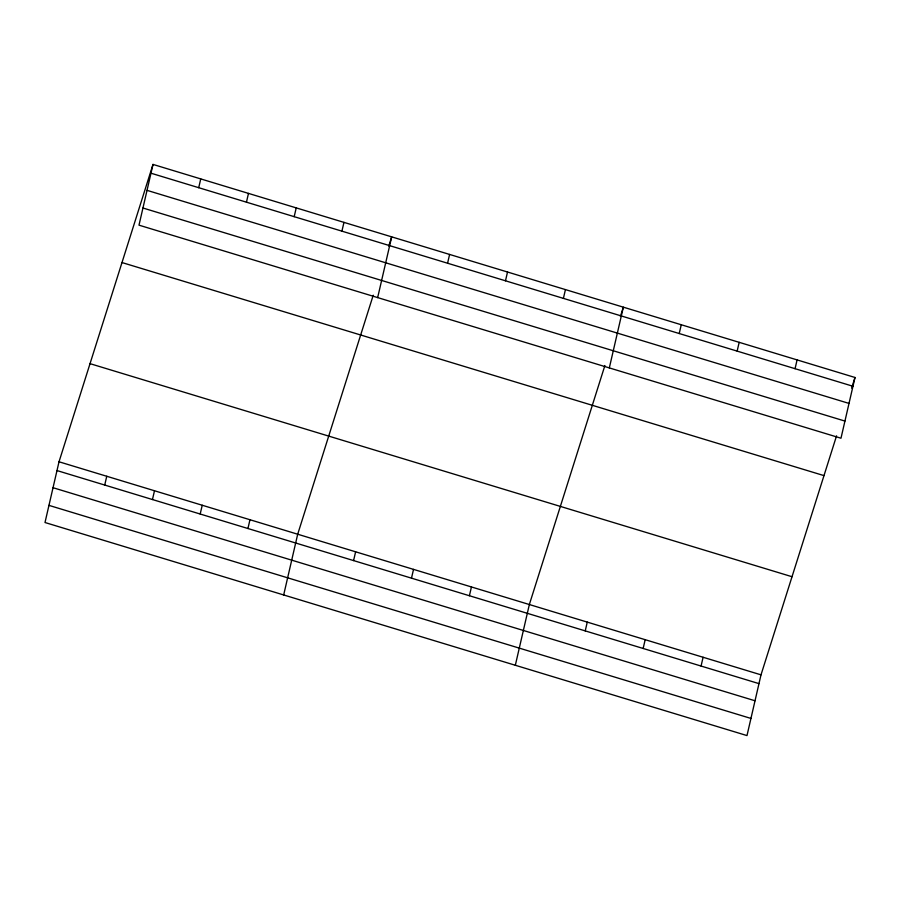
<?xml version="1.0" encoding="UTF-8"?>
<svg xmlns="http://www.w3.org/2000/svg" width="900" height="900" viewBox="0 0 900 900"><rect width="100%" height="100%" fill="white"/><g stroke="black" fill="none" stroke-linecap="round" stroke-linejoin="round"><path stroke-width="1.35" d="M153.011 164.419L138.994 225.157L840.982 438.221L855 377.483L153.011 164.419L59.017 461.779L45 522.517L746.989 735.581L761.006 674.842L836.561 435.836M104.726 485.055L106.751 476.269M198.72 187.695L200.745 178.909M152.46 499.534L154.496 490.759M246.454 202.185L248.479 193.399M200.194 514.024L202.23 505.249M294.188 216.675L296.224 207.889M247.939 528.514L249.964 519.739M341.921 231.154L343.957 222.379M283.68 594.956L297.697 534.217L373.241 295.211M377.662 297.596L391.691 236.869L388.755 246.15M353.588 560.587L355.613 551.801M447.57 263.227L449.606 254.441M411.491 578.16L413.527 569.374M505.485 280.8L507.521 272.025M469.406 595.744L471.442 586.957M563.4 298.384L565.436 289.598M515.329 665.269L529.346 604.53L604.901 365.524M609.322 367.909L623.34 307.181L620.415 316.463M585.236 630.9L587.261 622.114M679.23 333.54L681.255 324.754M643.151 648.472L645.176 639.686M737.145 351.113L739.17 342.326M701.066 666.056L703.091 657.27M795.06 368.696L797.085 359.91M851.648 388.091L855 377.483M150.986 173.205L852.975 386.269M147.026 190.35L849.015 403.414M142.954 208.013L844.931 421.076M121.995 262.553L823.984 475.616M90.034 363.656L792.023 576.72M59.017 461.779L761.006 674.842M56.992 470.565L758.981 683.629M53.032 487.71L755.021 700.774M48.96 505.373L750.949 718.436"/></g></svg>
